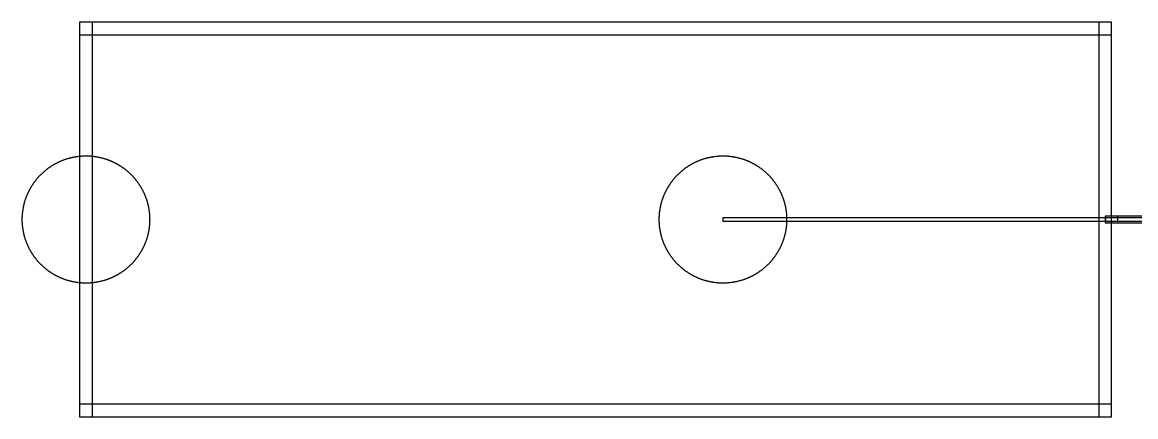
# Model space of a CAD drawing. Extents: x -44500 to 44500, y -47000 to 47000.
# Drawn here: x 13000 to 30480, y -17100 to -10900 of the extents above; entities that cross this region are included whole.
import ezdxf

# ---------------------------------------------------------------- set-up
doc = ezdxf.new("R2010")
doc.units = 0
doc.layers.add('Metal1', color=160, linetype='CONTINUOUS')
doc.layers.add('Poly', color=20, linetype='CONTINUOUS')

msp = doc.modelspace()

# ---------------------------------------------------------------- linework, layer by layer
at = {"layer": 'Metal1'}
for points in [[(13900, -17100), (14100, -17100), (14100, -10900), (13900, -10900)], [(13900, -11100), (30100, -11100), (30100, -10900), (13900, -10900)], [(29900, -17100), (30100, -17100), (30100, -10900), (29900, -10900)], [(14999.9, -14014.1), (14999.6, -14028.2), (14999.1, -14042.3), (14998.4, -14056.35), (14997.95, -14063.4), (14997.5, -14070.4), (14997, -14077.4), (14996.4, -14084.45), (14995.8, -14091.45), (14995.1, -14098.5), (14994.4, -14105.5), (14993.65, -14112.5), (14991.95, -14126.5), (14991.05, -14133.45), (14990.05, -14140.45), (14989.05, -14147.4), (14988, -14154.35), (14986.9, -14161.3), (14985.7, -14168.3), (14984.5, -14175.2), (14983.25, -14182.15), (14981.95, -14189.05), (14980.6, -14196), (14979.2, -14202.85), (14977.75, -14209.75), (14976.25, -14216.6), (14974.7, -14223.5), (14973.1, -14230.35), (14971.45, -14237.2), (14969.75, -14244.05), (14968, -14250.9), (14966.2, -14257.7), (14964.35, -14264.5), (14962.5, -14271.25), (14960.55, -14278.05), (14958.55, -14284.85), (14956.55, -14291.55), (14954.45, -14298.3), (14952.35, -14305), (14947.95, -14318.4), (14945.65, -14325.1), (14943.35, -14331.75), (14941, -14338.35), (14938.6, -14345), (14936.15, -14351.6), (14933.65, -14358.15), (14931.1, -14364.75), (14928.5, -14371.3), (14925.9, -14377.75), (14923.2, -14384.3), (14920.45, -14390.85), (14917.7, -14397.25), (14914.85, -14403.75), (14912, -14410.15), (14909.1, -14416.55), (14906.15, -14422.95), (14903.15, -14429.3), (14900.1, -14435.65), (14897, -14442), (14893.85, -14448.35), (14890.65, -14454.65), (14887.45, -14460.9), (14884.2, -14467.1), (14880.9, -14473.3), (14877.5, -14479.55), (14874.15, -14485.65), (14870.7, -14491.8), (14867.2, -14497.95), (14863.65, -14504.05), (14860.1, -14510.1), (14856.45, -14516.2), (14852.85, -14522.15), (14849.15, -14528.15), (14845.35, -14534.2), (14841.6, -14540.1), (14837.75, -14546.05), (14833.9, -14551.9), (14830, -14557.75), (14826.05, -14563.55), (14822.05, -14569.4), (14818, -14575.2), (14813.95, -14580.9), (14809.85, -14586.6), (14805.7, -14592.3), (14801.5, -14597.95), (14797.25, -14603.6), (14793, -14609.2), (14788.7, -14614.75), (14784.35, -14620.3), (14779.95, -14625.8), (14775.5, -14631.3), (14771.05, -14636.75), (14766.55, -14642.15), (14762, -14647.55), (14757.4, -14652.95), (14752.8, -14658.2), (14748.15, -14663.5), (14743.45, -14668.75), (14738.7, -14674), (14733.95, -14679.2), (14729.2, -14684.3), (14724.3, -14689.45), (14719.45, -14694.5), (14714.55, -14699.55), (14709.6, -14704.6), (14704.6, -14709.6), (14699.55, -14714.55), (14694.5, -14719.45), (14689.45, -14724.3), (14684.3, -14729.2), (14679.2, -14733.95), (14674, -14738.7), (14668.75, -14743.45), (14663.5, -14748.15), (14658.2, -14752.8), (14652.95, -14757.4), (14647.55, -14762), (14642.15, -14766.55), (14636.75, -14771.05), (14631.3, -14775.5), (14625.8, -14779.95), (14620.3, -14784.35), (14614.75, -14788.7), (14609.2, -14793), (14603.6, -14797.25), (14597.95, -14801.5), (14592.3, -14805.7), (14586.6, -14809.85), (14580.9, -14813.95), (14575.2, -14818), (14569.4, -14822.05), (14563.55, -14826.05), (14557.75, -14830), (14551.9, -14833.9), (14546.05, -14837.75), (14540.1, -14841.6), (14534.2, -14845.35), (14528.15, -14849.15), (14522.15, -14852.85), (14516.2, -14856.45), (14510.1, -14860.1), (14504.05, -14863.65), (14497.95, -14867.2), (14491.8, -14870.7), (14485.65, -14874.15), (14479.55, -14877.5), (14473.3, -14880.9), (14467.1, -14884.2), (14460.9, -14887.45), (14454.65, -14890.65), (14448.35, -14893.85), (14442, -14897), (14435.65, -14900.1), (14429.3, -14903.15), (14422.95, -14906.15), (14416.55, -14909.1), (14410.15, -14912), (14403.75, -14914.85), (14397.25, -14917.7), (14390.85, -14920.45), (14384.3, -14923.2), (14377.75, -14925.9), (14371.3, -14928.5), (14364.75, -14931.1), (14358.15, -14933.65), (14351.6, -14936.15), (14345, -14938.6), (14338.35, -14941), (14331.75, -14943.35), (14325.1, -14945.65), (14318.4, -14947.95), (14305, -14952.35), (14298.3, -14954.45), (14291.55, -14956.55), (14284.85, -14958.55), (14278.05, -14960.55), (14271.25, -14962.5), (14264.5, -14964.35), (14257.7, -14966.2), (14250.9, -14968), (14244.05, -14969.75), (14237.2, -14971.45), (14230.35, -14973.1), (14223.5, -14974.7), (14216.6, -14976.25), (14209.75, -14977.75), (14202.85, -14979.2), (14196, -14980.6), (14189.05, -14981.95), (14182.15, -14983.25), (14175.2, -14984.5), (14168.3, -14985.7), (14161.3, -14986.9), (14154.35, -14988), (14147.4, -14989.05), (14140.45, -14990.05), (14133.45, -14991.05), (14126.5, -14991.95), (14112.5, -14993.65), (14105.5, -14994.4), (14098.5, -14995.1), (14091.45, -14995.8), (14084.45, -14996.4), (14077.4, -14997), (14070.4, -14997.5), (14063.4, -14997.95), (14056.35, -14998.4), (14042.3, -14999.1), (14028.2, -14999.6), (14014.1, -14999.9), (14000, -15000), (13985.9, -14999.9), (13971.8, -14999.6), (13957.7, -14999.1), (13943.65, -14998.4), (13936.6, -14997.95), (13929.6, -14997.5), (13922.6, -14997), (13915.55, -14996.4), (13908.55, -14995.8), (13901.5, -14995.1), (13894.5, -14994.4), (13887.5, -14993.65), (13873.5, -14991.95), (13866.55, -14991.05), (13859.55, -14990.05), (13852.6, -14989.05), (13845.65, -14988), (13838.7, -14986.9), (13831.7, -14985.7), (13824.8, -14984.5), (13817.85, -14983.25), (13810.95, -14981.95), (13804, -14980.6), (13797.15, -14979.2), (13790.25, -14977.75), (13783.4, -14976.25), (13776.5, -14974.7), (13769.65, -14973.1), (13762.8, -14971.45), (13755.95, -14969.75), (13749.1, -14968), (13742.3, -14966.2), (13735.5, -14964.35), (13728.75, -14962.5), (13721.95, -14960.55), (13715.15, -14958.55), (13708.45, -14956.55), (13701.7, -14954.45), (13695, -14952.35), (13681.6, -14947.95), (13674.9, -14945.65), (13668.25, -14943.35), (13661.65, -14941), (13655, -14938.6), (13648.4, -14936.15), (13641.85, -14933.65), (13635.25, -14931.1), (13628.7, -14928.5), (13622.25, -14925.9), (13615.7, -14923.2), (13609.15, -14920.45), (13602.75, -14917.7), (13596.25, -14914.85), (13589.85, -14912), (13583.45, -14909.1), (13577.05, -14906.15), (13570.7, -14903.15), (13564.35, -14900.1), (13558, -14897), (13551.65, -14893.85), (13545.35, -14890.65), (13539.1, -14887.45), (13532.9, -14884.2), (13526.7, -14880.9), (13520.45, -14877.5), (13514.35, -14874.15), (13508.2, -14870.7), (13502.05, -14867.2), (13495.95, -14863.65), (13489.9, -14860.1), (13483.8, -14856.45), (13477.85, -14852.85), (13471.85, -14849.15), (13465.8, -14845.35), (13459.9, -14841.6), (13453.95, -14837.75), (13448.1, -14833.9), (13442.25, -14830), (13436.45, -14826.05), (13430.6, -14822.05), (13424.8, -14818), (13419.1, -14813.95), (13413.4, -14809.85), (13407.7, -14805.7), (13402.05, -14801.5), (13396.4, -14797.25), (13390.8, -14793), (13385.25, -14788.7), (13379.7, -14784.35), (13374.2, -14779.95), (13368.7, -14775.5), (13363.25, -14771.05), (13357.85, -14766.55), (13352.45, -14762), (13347.05, -14757.4), (13341.8, -14752.8), (13336.5, -14748.15), (13331.25, -14743.45), (13326, -14738.7), (13320.8, -14733.95), (13315.7, -14729.2), (13310.55, -14724.3), (13305.5, -14719.45), (13300.45, -14714.55), (13295.4, -14709.6), (13290.4, -14704.6), (13285.45, -14699.55), (13280.55, -14694.5), (13275.7, -14689.45), (13270.8, -14684.3), (13266.05, -14679.2), (13261.3, -14674), (13256.55, -14668.75), (13251.85, -14663.5), (13247.2, -14658.2), (13242.6, -14652.95), (13238, -14647.55), (13233.45, -14642.15), (13228.95, -14636.75), (13224.5, -14631.3), (13220.05, -14625.8), (13215.65, -14620.3), (13211.3, -14614.75), (13207, -14609.2), (13202.75, -14603.6), (13198.5, -14597.95), (13194.3, -14592.3), (13190.15, -14586.6), (13186.05, -14580.9), (13182, -14575.2), (13177.95, -14569.4), (13173.95, -14563.55), (13170, -14557.75), (13166.1, -14551.9), (13162.25, -14546.05), (13158.4, -14540.1), (13154.65, -14534.2), (13150.85, -14528.15), (13147.15, -14522.15), (13143.55, -14516.2), (13139.9, -14510.1), (13136.35, -14504.05), (13132.8, -14497.95), (13129.3, -14491.8), (13125.85, -14485.65), (13122.5, -14479.55), (13119.1, -14473.3), (13115.8, -14467.1), (13112.55, -14460.9), (13109.35, -14454.65), (13106.15, -14448.35), (13103, -14442), (13099.9, -14435.65), (13096.85, -14429.3), (13093.85, -14422.95), (13090.9, -14416.55), (13088, -14410.15), (13085.15, -14403.75), (13082.3, -14397.25), (13079.55, -14390.85), (13076.8, -14384.3), (13074.1, -14377.75), (13071.5, -14371.3), (13068.9, -14364.75), (13066.35, -14358.15), (13063.85, -14351.6), (13061.4, -14345), (13059, -14338.35), (13056.65, -14331.75), (13054.35, -14325.1), (13052.05, -14318.4), (13047.65, -14305), (13045.55, -14298.3), (13043.45, -14291.55), (13041.45, -14284.85), (13039.45, -14278.05), (13037.5, -14271.25), (13035.65, -14264.5), (13033.8, -14257.7), (13032, -14250.9), (13030.25, -14244.05), (13028.55, -14237.2), (13026.9, -14230.35), (13025.3, -14223.5), (13023.75, -14216.6), (13022.25, -14209.75), (13020.8, -14202.85), (13019.4, -14196), (13018.05, -14189.05), (13016.75, -14182.15), (13015.5, -14175.2), (13014.3, -14168.3), (13013.1, -14161.3), (13012, -14154.35), (13010.95, -14147.4), (13009.95, -14140.45), (13008.95, -14133.45), (13008.05, -14126.5), (13006.35, -14112.5), (13005.6, -14105.5), (13004.9, -14098.5), (13004.2, -14091.45), (13003.6, -14084.45), (13003, -14077.4), (13002.5, -14070.4), (13002.05, -14063.4), (13001.6, -14056.35), (13000.9, -14042.3), (13000.4, -14028.2), (13000.1, -14014.1), (13000, -14000), (13000.1, -13985.9), (13000.4, -13971.8), (13000.9, -13957.7), (13001.6, -13943.65), (13002.05, -13936.6), (13002.5, -13929.6), (13003, -13922.6), (13003.6, -13915.55), (13004.2, -13908.55), (13004.9, -13901.5), (13005.6, -13894.5), (13006.35, -13887.5), (13008.05, -13873.5), (13008.95, -13866.55), (13009.95, -13859.55), (13010.95, -13852.6), (13012, -13845.65), (13013.1, -13838.7), (13014.3, -13831.7), (13015.5, -13824.8), (13016.75, -13817.85), (13018.05, -13810.95), (13019.4, -13804), (13020.8, -13797.15), (13022.25, -13790.25), (13023.75, -13783.4), (13025.3, -13776.5), (13026.9, -13769.65), (13028.55, -13762.8), (13030.25, -13755.95), (13032, -13749.1), (13033.8, -13742.3), (13035.65, -13735.5), (13037.5, -13728.75), (13039.45, -13721.95), (13041.45, -13715.15), (13043.45, -13708.45), (13045.55, -13701.7), (13047.65, -13695), (13052.05, -13681.6), (13054.35, -13674.9), (13056.65, -13668.25), (13059, -13661.65), (13061.4, -13655), (13063.85, -13648.4), (13066.35, -13641.85), (13068.9, -13635.25), (13071.5, -13628.7), (13074.1, -13622.25), (13076.8, -13615.7), (13079.55, -13609.15), (13082.3, -13602.75), (13085.15, -13596.25), (13088, -13589.85), (13090.9, -13583.45), (13093.85, -13577.05), (13096.85, -13570.7), (13099.9, -13564.35), (13103, -13558), (13106.15, -13551.65), (13109.35, -13545.35), (13112.55, -13539.1), (13115.8, -13532.9), (13119.1, -13526.7), (13122.5, -13520.45), (13125.85, -13514.35), (13129.3, -13508.2), (13132.8, -13502.05), (13136.35, -13495.95), (13139.9, -13489.9), (13143.55, -13483.8), (13147.15, -13477.85), (13150.85, -13471.85), (13154.65, -13465.8), (13158.4, -13459.9), (13162.25, -13453.95), (13166.1, -13448.1), (13170, -13442.25), (13173.95, -13436.45), (13177.95, -13430.6), (13182, -13424.8), (13186.05, -13419.1), (13190.15, -13413.4), (13194.3, -13407.7), (13198.5, -13402.05), (13202.75, -13396.4), (13207, -13390.8), (13211.3, -13385.25), (13215.65, -13379.7), (13220.05, -13374.2), (13224.5, -13368.7), (13228.95, -13363.25), (13233.45, -13357.85), (13238, -13352.45), (13242.6, -13347.05), (13247.2, -13341.8), (13251.85, -13336.5), (13256.55, -13331.25), (13261.3, -13326), (13266.05, -13320.8), (13270.8, -13315.7), (13275.7, -13310.55), (13280.55, -13305.5), (13285.45, -13300.45), (13290.4, -13295.4), (13295.4, -13290.4), (13300.45, -13285.45), (13305.5, -13280.55), (13310.55, -13275.7), (13315.7, -13270.8), (13320.8, -13266.05), (13326, -13261.3), (13331.25, -13256.55), (13336.5, -13251.85), (13341.8, -13247.2), (13347.05, -13242.6), (13352.45, -13238), (13357.85, -13233.45), (13363.25, -13228.95), (13368.7, -13224.5), (13374.2, -13220.05), (13379.7, -13215.65), (13385.25, -13211.3), (13390.8, -13207), (13396.4, -13202.75), (13402.05, -13198.5), (13407.7, -13194.3), (13413.4, -13190.15), (13419.1, -13186.05), (13424.8, -13182), (13430.6, -13177.95), (13436.45, -13173.95), (13442.25, -13170), (13448.1, -13166.1), (13453.95, -13162.25), (13459.9, -13158.4), (13465.8, -13154.65), (13471.85, -13150.85), (13477.85, -13147.15), (13483.8, -13143.55), (13489.9, -13139.9), (13495.95, -13136.35), (13502.05, -13132.8), (13508.2, -13129.3), (13514.35, -13125.85), (13520.45, -13122.5), (13526.7, -13119.1), (13532.9, -13115.8), (13539.1, -13112.55), (13545.35, -13109.35), (13551.65, -13106.15), (13558, -13103), (13564.35, -13099.9), (13570.7, -13096.85), (13577.05, -13093.85), (13583.45, -13090.9), (13589.85, -13088), (13596.25, -13085.15), (13602.75, -13082.3), (13609.15, -13079.55), (13615.7, -13076.8), (13622.25, -13074.1), (13628.7, -13071.5), (13635.25, -13068.9), (13641.85, -13066.35), (13648.4, -13063.85), (13655, -13061.4), (13661.65, -13059), (13668.25, -13056.65), (13674.9, -13054.35), (13681.6, -13052.05), (13695, -13047.65), (13701.7, -13045.55), (13708.45, -13043.45), (13715.15, -13041.45), (13721.95, -13039.45), (13728.75, -13037.5), (13735.5, -13035.65), (13742.3, -13033.8), (13749.1, -13032), (13755.95, -13030.25), (13762.8, -13028.55), (13769.65, -13026.9), (13776.5, -13025.3), (13783.4, -13023.75), (13790.25, -13022.25), (13797.15, -13020.8), (13804, -13019.4), (13810.95, -13018.05), (13817.85, -13016.75), (13824.8, -13015.5), (13831.7, -13014.3), (13838.7, -13013.1), (13845.65, -13012), (13852.6, -13010.95), (13859.55, -13009.95), (13866.55, -13008.95), (13873.5, -13008.05), (13887.5, -13006.35), (13894.5, -13005.6), (13901.5, -13004.9), (13908.55, -13004.2), (13915.55, -13003.6), (13922.6, -13003), (13929.6, -13002.5), (13936.6, -13002.05), (13943.65, -13001.6), (13957.7, -13000.9), (13971.8, -13000.4), (13985.9, -13000.1), (14000, -13000), (14014.1, -13000.1), (14028.2, -13000.4), (14042.3, -13000.9), (14056.35, -13001.6), (14063.4, -13002.05), (14070.4, -13002.5), (14077.4, -13003), (14084.45, -13003.6), (14091.45, -13004.2), (14098.5, -13004.9), (14105.5, -13005.6), (14112.5, -13006.35), (14126.5, -13008.05), (14133.45, -13008.95), (14140.45, -13009.95), (14147.4, -13010.95), (14154.35, -13012), (14161.3, -13013.1), (14168.3, -13014.3), (14175.2, -13015.5), (14182.15, -13016.75), (14189.05, -13018.05), (14196, -13019.4), (14202.85, -13020.8), (14209.75, -13022.25), (14216.6, -13023.75), (14223.5, -13025.3), (14230.35, -13026.9), (14237.2, -13028.55), (14244.05, -13030.25), (14250.9, -13032), (14257.7, -13033.8), (14264.5, -13035.65), (14271.25, -13037.5), (14278.05, -13039.45), (14284.85, -13041.45), (14291.55, -13043.45), (14298.3, -13045.55), (14305, -13047.65), (14318.4, -13052.05), (14325.1, -13054.35), (14331.75, -13056.65), (14338.35, -13059), (14345, -13061.4), (14351.6, -13063.85), (14358.15, -13066.35), (14364.75, -13068.9), (14371.3, -13071.5), (14377.75, -13074.1), (14384.3, -13076.8), (14390.85, -13079.55), (14397.25, -13082.3), (14403.75, -13085.15), (14410.15, -13088), (14416.55, -13090.9), (14422.95, -13093.85), (14429.3, -13096.85), (14435.65, -13099.9), (14442, -13103), (14448.35, -13106.15), (14454.65, -13109.35), (14460.9, -13112.55), (14467.1, -13115.8), (14473.3, -13119.1), (14479.55, -13122.5), (14485.65, -13125.85), (14491.8, -13129.3), (14497.95, -13132.8), (14504.05, -13136.35), (14510.1, -13139.9), (14516.2, -13143.55), (14522.15, -13147.15), (14528.15, -13150.85), (14534.2, -13154.65), (14540.1, -13158.4), (14546.05, -13162.25), (14551.9, -13166.1), (14557.75, -13170), (14563.55, -13173.95), (14569.4, -13177.95), (14575.2, -13182), (14580.9, -13186.05), (14586.6, -13190.15), (14592.3, -13194.3), (14597.95, -13198.5), (14603.6, -13202.75), (14609.2, -13207), (14614.75, -13211.3), (14620.3, -13215.65), (14625.8, -13220.05), (14631.3, -13224.5), (14636.75, -13228.95), (14642.15, -13233.45), (14647.55, -13238), (14652.95, -13242.6), (14658.2, -13247.2), (14663.5, -13251.85), (14668.75, -13256.55), (14674, -13261.3), (14679.2, -13266.05), (14684.3, -13270.8), (14689.45, -13275.7), (14694.5, -13280.55), (14699.55, -13285.45), (14704.6, -13290.4), (14709.6, -13295.4), (14714.55, -13300.45), (14719.45, -13305.5), (14724.3, -13310.55), (14729.2, -13315.7), (14733.95, -13320.8), (14738.7, -13326), (14743.45, -13331.25), (14748.15, -13336.5), (14752.8, -13341.8), (14757.4, -13347.05), (14762, -13352.45), (14766.55, -13357.85), (14771.05, -13363.25), (14775.5, -13368.7), (14779.95, -13374.2), (14784.35, -13379.7), (14788.7, -13385.25), (14793, -13390.8), (14797.25, -13396.4), (14801.5, -13402.05), (14805.7, -13407.7), (14809.85, -13413.4), (14813.95, -13419.1), (14818, -13424.8), (14822.05, -13430.6), (14826.05, -13436.45), (14830, -13442.25), (14833.9, -13448.1), (14837.75, -13453.95), (14841.6, -13459.9), (14845.35, -13465.8), (14849.15, -13471.85), (14852.85, -13477.85), (14856.45, -13483.8), (14860.1, -13489.9), (14863.65, -13495.95), (14867.2, -13502.05), (14870.7, -13508.2), (14874.15, -13514.35), (14877.5, -13520.45), (14880.9, -13526.7), (14884.2, -13532.9), (14887.45, -13539.1), (14890.65, -13545.35), (14893.85, -13551.65), (14897, -13558), (14900.1, -13564.35), (14903.15, -13570.7), (14906.15, -13577.05), (14909.1, -13583.45), (14912, -13589.85), (14914.85, -13596.25), (14917.7, -13602.75), (14920.45, -13609.15), (14923.2, -13615.7), (14925.9, -13622.25), (14928.5, -13628.7), (14931.1, -13635.25), (14933.65, -13641.85), (14936.15, -13648.4), (14938.6, -13655), (14941, -13661.65), (14943.35, -13668.25), (14945.65, -13674.9), (14947.95, -13681.6), (14952.35, -13695), (14954.45, -13701.7), (14956.55, -13708.45), (14958.55, -13715.15), (14960.55, -13721.95), (14962.5, -13728.75), (14964.35, -13735.5), (14966.2, -13742.3), (14968, -13749.1), (14969.75, -13755.95), (14971.45, -13762.8), (14973.1, -13769.65), (14974.7, -13776.5), (14976.25, -13783.4), (14977.75, -13790.25), (14979.2, -13797.15), (14980.6, -13804), (14981.95, -13810.95), (14983.25, -13817.85), (14984.5, -13824.8), (14985.7, -13831.7), (14986.9, -13838.7), (14988, -13845.65), (14989.05, -13852.6), (14990.05, -13859.55), (14991.05, -13866.55), (14991.95, -13873.5), (14993.65, -13887.5), (14994.4, -13894.5), (14995.1, -13901.5), (14995.8, -13908.55), (14996.4, -13915.55), (14997, -13922.6), (14997.5, -13929.6), (14997.95, -13936.6), (14998.4, -13943.65), (14999.1, -13957.7), (14999.6, -13971.8), (14999.9, -13985.9), (15000, -14000)], [(24999.9, -14014.1), (24999.6, -14028.2), (24999.1, -14042.3), (24998.4, -14056.35), (24997.95, -14063.4), (24997.5, -14070.4), (24997, -14077.4), (24996.4, -14084.45), (24995.8, -14091.45), (24995.1, -14098.5), (24994.4, -14105.5), (24993.65, -14112.5), (24991.95, -14126.5), (24991.05, -14133.45), (24990.05, -14140.45), (24989.05, -14147.4), (24988, -14154.35), (24986.9, -14161.3), (24985.7, -14168.3), (24984.5, -14175.2), (24983.25, -14182.15), (24981.95, -14189.05), (24980.6, -14196), (24979.2, -14202.85), (24977.75, -14209.75), (24976.25, -14216.6), (24974.7, -14223.5), (24973.1, -14230.35), (24971.45, -14237.2), (24969.75, -14244.05), (24968, -14250.9), (24966.2, -14257.7), (24964.35, -14264.5), (24962.5, -14271.25), (24960.55, -14278.05), (24958.55, -14284.85), (24956.55, -14291.55), (24954.45, -14298.3), (24952.35, -14305), (24947.95, -14318.4), (24945.65, -14325.1), (24943.35, -14331.75), (24941, -14338.35), (24938.6, -14345), (24936.15, -14351.6), (24933.65, -14358.15), (24931.1, -14364.75), (24928.5, -14371.3), (24925.9, -14377.75), (24923.2, -14384.3), (24920.45, -14390.85), (24917.7, -14397.25), (24914.85, -14403.75), (24912, -14410.15), (24909.1, -14416.55), (24906.15, -14422.95), (24903.15, -14429.3), (24900.1, -14435.65), (24897, -14442), (24893.85, -14448.35), (24890.65, -14454.65), (24887.45, -14460.9), (24884.2, -14467.1), (24880.9, -14473.3), (24877.5, -14479.55), (24874.15, -14485.65), (24870.7, -14491.8), (24867.2, -14497.95), (24863.65, -14504.05), (24860.1, -14510.1), (24856.45, -14516.2), (24852.85, -14522.15), (24849.15, -14528.15), (24845.35, -14534.2), (24841.6, -14540.1), (24837.75, -14546.05), (24833.9, -14551.9), (24830, -14557.75), (24826.05, -14563.55), (24822.05, -14569.4), (24818, -14575.2), (24813.95, -14580.9), (24809.85, -14586.6), (24805.7, -14592.3), (24801.5, -14597.95), (24797.25, -14603.6), (24793, -14609.2), (24788.7, -14614.75), (24784.35, -14620.3), (24779.95, -14625.8), (24775.5, -14631.3), (24771.05, -14636.75), (24766.55, -14642.15), (24762, -14647.55), (24757.4, -14652.95), (24752.8, -14658.2), (24748.15, -14663.5), (24743.45, -14668.75), (24738.7, -14674), (24733.95, -14679.2), (24729.2, -14684.3), (24724.3, -14689.45), (24719.45, -14694.5), (24714.55, -14699.55), (24709.6, -14704.6), (24704.6, -14709.6), (24699.55, -14714.55), (24694.5, -14719.45), (24689.45, -14724.3), (24684.3, -14729.2), (24679.2, -14733.95), (24674, -14738.7), (24668.75, -14743.45), (24663.5, -14748.15), (24658.2, -14752.8), (24652.95, -14757.4), (24647.55, -14762), (24642.15, -14766.55), (24636.75, -14771.05), (24631.3, -14775.5), (24625.8, -14779.95), (24620.3, -14784.35), (24614.75, -14788.7), (24609.2, -14793), (24603.6, -14797.25), (24597.95, -14801.5), (24592.3, -14805.7), (24586.6, -14809.85), (24580.9, -14813.95), (24575.2, -14818), (24569.4, -14822.05), (24563.55, -14826.05), (24557.75, -14830), (24551.9, -14833.9), (24546.05, -14837.75), (24540.1, -14841.6), (24534.2, -14845.35), (24528.15, -14849.15), (24522.15, -14852.85), (24516.2, -14856.45), (24510.1, -14860.1), (24504.05, -14863.65), (24497.95, -14867.2), (24491.8, -14870.7), (24485.65, -14874.15), (24479.55, -14877.5), (24473.3, -14880.9), (24467.1, -14884.2), (24460.9, -14887.45), (24454.65, -14890.65), (24448.35, -14893.85), (24442, -14897), (24435.65, -14900.1), (24429.3, -14903.15), (24422.95, -14906.15), (24416.55, -14909.1), (24410.15, -14912), (24403.75, -14914.85), (24397.25, -14917.7), (24390.85, -14920.45), (24384.3, -14923.2), (24377.75, -14925.9), (24371.3, -14928.5), (24364.75, -14931.1), (24358.15, -14933.65), (24351.6, -14936.15), (24345, -14938.6), (24338.35, -14941), (24331.75, -14943.35), (24325.1, -14945.65), (24318.4, -14947.95), (24305, -14952.35), (24298.3, -14954.45), (24291.55, -14956.55), (24284.85, -14958.55), (24278.05, -14960.55), (24271.25, -14962.5), (24264.5, -14964.35), (24257.7, -14966.2), (24250.9, -14968), (24244.05, -14969.75), (24237.2, -14971.45), (24230.35, -14973.1), (24223.5, -14974.7), (24216.6, -14976.25), (24209.75, -14977.75), (24202.85, -14979.2), (24196, -14980.6), (24189.05, -14981.95), (24182.15, -14983.25), (24175.2, -14984.5), (24168.3, -14985.7), (24161.3, -14986.9), (24154.35, -14988), (24147.4, -14989.05), (24140.45, -14990.05), (24133.45, -14991.05), (24126.5, -14991.95), (24112.5, -14993.65), (24105.5, -14994.4), (24098.5, -14995.1), (24091.45, -14995.8), (24084.45, -14996.4), (24077.4, -14997), (24070.4, -14997.5), (24063.4, -14997.95), (24056.35, -14998.4), (24042.3, -14999.1), (24028.2, -14999.6), (24014.1, -14999.9), (24000, -15000), (23985.9, -14999.9), (23971.8, -14999.6), (23957.7, -14999.1), (23943.65, -14998.4), (23936.6, -14997.95), (23929.6, -14997.5), (23922.6, -14997), (23915.55, -14996.4), (23908.55, -14995.8), (23901.5, -14995.1), (23894.5, -14994.4), (23887.5, -14993.65), (23873.5, -14991.95), (23866.55, -14991.05), (23859.55, -14990.05), (23852.6, -14989.05), (23845.65, -14988), (23838.7, -14986.9), (23831.7, -14985.7), (23824.8, -14984.5), (23817.85, -14983.25), (23810.95, -14981.95), (23804, -14980.6), (23797.15, -14979.2), (23790.25, -14977.75), (23783.4, -14976.25), (23776.5, -14974.7), (23769.65, -14973.1), (23762.8, -14971.45), (23755.95, -14969.75), (23749.1, -14968), (23742.3, -14966.2), (23735.5, -14964.35), (23728.75, -14962.5), (23721.95, -14960.55), (23715.15, -14958.55), (23708.45, -14956.55), (23701.7, -14954.45), (23695, -14952.35), (23681.6, -14947.95), (23674.9, -14945.65), (23668.25, -14943.35), (23661.65, -14941), (23655, -14938.6), (23648.4, -14936.15), (23641.85, -14933.65), (23635.25, -14931.1), (23628.7, -14928.5), (23622.25, -14925.9), (23615.7, -14923.2), (23609.15, -14920.45), (23602.75, -14917.7), (23596.25, -14914.85), (23589.85, -14912), (23583.45, -14909.1), (23577.05, -14906.15), (23570.7, -14903.15), (23564.35, -14900.1), (23558, -14897), (23551.65, -14893.85), (23545.35, -14890.65), (23539.1, -14887.45), (23532.9, -14884.2), (23526.7, -14880.9), (23520.45, -14877.5), (23514.35, -14874.15), (23508.2, -14870.7), (23502.05, -14867.2), (23495.95, -14863.65), (23489.9, -14860.1), (23483.8, -14856.45), (23477.85, -14852.85), (23471.85, -14849.15), (23465.8, -14845.35), (23459.9, -14841.6), (23453.95, -14837.75), (23448.1, -14833.9), (23442.25, -14830), (23436.45, -14826.05), (23430.6, -14822.05), (23424.8, -14818), (23419.1, -14813.95), (23413.4, -14809.85), (23407.7, -14805.7), (23402.05, -14801.5), (23396.4, -14797.25), (23390.8, -14793), (23385.25, -14788.7), (23379.7, -14784.35), (23374.2, -14779.95), (23368.7, -14775.5), (23363.25, -14771.05), (23357.85, -14766.55), (23352.45, -14762), (23347.05, -14757.4), (23341.8, -14752.8), (23336.5, -14748.15), (23331.25, -14743.45), (23326, -14738.7), (23320.8, -14733.95), (23315.7, -14729.2), (23310.55, -14724.3), (23305.5, -14719.45), (23300.45, -14714.55), (23295.4, -14709.6), (23290.4, -14704.6), (23285.45, -14699.55), (23280.55, -14694.5), (23275.7, -14689.45), (23270.8, -14684.3), (23266.05, -14679.2), (23261.3, -14674), (23256.55, -14668.75), (23251.85, -14663.5), (23247.2, -14658.2), (23242.6, -14652.95), (23238, -14647.55), (23233.45, -14642.15), (23228.95, -14636.75), (23224.5, -14631.3), (23220.05, -14625.8), (23215.65, -14620.3), (23211.3, -14614.75), (23207, -14609.2), (23202.75, -14603.6), (23198.5, -14597.95), (23194.3, -14592.3), (23190.15, -14586.6), (23186.05, -14580.9), (23182, -14575.2), (23177.95, -14569.4), (23173.95, -14563.55), (23170, -14557.75), (23166.1, -14551.9), (23162.25, -14546.05), (23158.4, -14540.1), (23154.65, -14534.2), (23150.85, -14528.15), (23147.15, -14522.15), (23143.55, -14516.2), (23139.9, -14510.1), (23136.35, -14504.05), (23132.8, -14497.95), (23129.3, -14491.8), (23125.85, -14485.65), (23122.5, -14479.55), (23119.1, -14473.3), (23115.8, -14467.1), (23112.55, -14460.9), (23109.35, -14454.65), (23106.15, -14448.35), (23103, -14442), (23099.9, -14435.65), (23096.85, -14429.3), (23093.85, -14422.95), (23090.9, -14416.55), (23088, -14410.15), (23085.15, -14403.75), (23082.3, -14397.25), (23079.55, -14390.85), (23076.8, -14384.3), (23074.1, -14377.75), (23071.5, -14371.3), (23068.9, -14364.75), (23066.35, -14358.15), (23063.85, -14351.6), (23061.4, -14345), (23059, -14338.35), (23056.65, -14331.75), (23054.35, -14325.1), (23052.05, -14318.4), (23047.65, -14305), (23045.55, -14298.3), (23043.45, -14291.55), (23041.45, -14284.85), (23039.45, -14278.05), (23037.5, -14271.25), (23035.65, -14264.5), (23033.8, -14257.7), (23032, -14250.9), (23030.25, -14244.05), (23028.55, -14237.2), (23026.9, -14230.35), (23025.3, -14223.5), (23023.75, -14216.6), (23022.25, -14209.75), (23020.8, -14202.85), (23019.4, -14196), (23018.05, -14189.05), (23016.75, -14182.15), (23015.5, -14175.2), (23014.3, -14168.3), (23013.1, -14161.3), (23012, -14154.35), (23010.95, -14147.4), (23009.95, -14140.45), (23008.95, -14133.45), (23008.05, -14126.5), (23006.35, -14112.5), (23005.6, -14105.5), (23004.9, -14098.5), (23004.2, -14091.45), (23003.6, -14084.45), (23003, -14077.4), (23002.5, -14070.4), (23002.05, -14063.4), (23001.6, -14056.35), (23000.9, -14042.3), (23000.4, -14028.2), (23000.1, -14014.1), (23000, -14000), (23000.1, -13985.9), (23000.4, -13971.8), (23000.9, -13957.7), (23001.6, -13943.65), (23002.05, -13936.6), (23002.5, -13929.6), (23003, -13922.6), (23003.6, -13915.55), (23004.2, -13908.55), (23004.9, -13901.5), (23005.6, -13894.5), (23006.35, -13887.5), (23008.05, -13873.5), (23008.95, -13866.55), (23009.95, -13859.55), (23010.95, -13852.6), (23012, -13845.65), (23013.1, -13838.7), (23014.3, -13831.7), (23015.5, -13824.8), (23016.75, -13817.85), (23018.05, -13810.95), (23019.4, -13804), (23020.8, -13797.15), (23022.25, -13790.25), (23023.75, -13783.4), (23025.3, -13776.5), (23026.9, -13769.65), (23028.55, -13762.8), (23030.25, -13755.95), (23032, -13749.1), (23033.8, -13742.3), (23035.65, -13735.5), (23037.5, -13728.75), (23039.45, -13721.95), (23041.45, -13715.15), (23043.45, -13708.45), (23045.55, -13701.7), (23047.65, -13695), (23052.05, -13681.6), (23054.35, -13674.9), (23056.65, -13668.25), (23059, -13661.65), (23061.4, -13655), (23063.85, -13648.4), (23066.35, -13641.85), (23068.9, -13635.25), (23071.5, -13628.7), (23074.1, -13622.25), (23076.8, -13615.7), (23079.55, -13609.15), (23082.3, -13602.75), (23085.15, -13596.25), (23088, -13589.85), (23090.9, -13583.45), (23093.85, -13577.05), (23096.85, -13570.7), (23099.9, -13564.35), (23103, -13558), (23106.15, -13551.65), (23109.35, -13545.35), (23112.55, -13539.1), (23115.8, -13532.9), (23119.1, -13526.7), (23122.5, -13520.45), (23125.85, -13514.35), (23129.3, -13508.2), (23132.8, -13502.05), (23136.35, -13495.95), (23139.9, -13489.9), (23143.55, -13483.8), (23147.15, -13477.85), (23150.85, -13471.85), (23154.65, -13465.8), (23158.4, -13459.9), (23162.25, -13453.95), (23166.1, -13448.1), (23170, -13442.25), (23173.95, -13436.45), (23177.95, -13430.6), (23182, -13424.8), (23186.05, -13419.1), (23190.15, -13413.4), (23194.3, -13407.7), (23198.5, -13402.05), (23202.75, -13396.4), (23207, -13390.8), (23211.3, -13385.25), (23215.65, -13379.7), (23220.05, -13374.2), (23224.5, -13368.7), (23228.95, -13363.25), (23233.45, -13357.85), (23238, -13352.45), (23242.6, -13347.05), (23247.2, -13341.8), (23251.85, -13336.5), (23256.55, -13331.25), (23261.3, -13326), (23266.05, -13320.8), (23270.8, -13315.7), (23275.7, -13310.55), (23280.55, -13305.5), (23285.45, -13300.45), (23290.4, -13295.4), (23295.4, -13290.4), (23300.45, -13285.45), (23305.5, -13280.55), (23310.55, -13275.7), (23315.7, -13270.8), (23320.8, -13266.05), (23326, -13261.3), (23331.25, -13256.55), (23336.5, -13251.85), (23341.8, -13247.2), (23347.05, -13242.6), (23352.45, -13238), (23357.85, -13233.45), (23363.25, -13228.95), (23368.7, -13224.5), (23374.2, -13220.05), (23379.7, -13215.65), (23385.25, -13211.3), (23390.8, -13207), (23396.4, -13202.75), (23402.05, -13198.5), (23407.7, -13194.3), (23413.4, -13190.15), (23419.1, -13186.05), (23424.8, -13182), (23430.6, -13177.95), (23436.45, -13173.95), (23442.25, -13170), (23448.1, -13166.1), (23453.95, -13162.25), (23459.9, -13158.4), (23465.8, -13154.65), (23471.85, -13150.85), (23477.85, -13147.15), (23483.8, -13143.55), (23489.9, -13139.9), (23495.95, -13136.35), (23502.05, -13132.8), (23508.2, -13129.3), (23514.35, -13125.85), (23520.45, -13122.5), (23526.7, -13119.1), (23532.9, -13115.8), (23539.1, -13112.55), (23545.35, -13109.35), (23551.65, -13106.15), (23558, -13103), (23564.35, -13099.9), (23570.7, -13096.85), (23577.05, -13093.85), (23583.45, -13090.9), (23589.85, -13088), (23596.25, -13085.15), (23602.75, -13082.3), (23609.15, -13079.55), (23615.7, -13076.8), (23622.25, -13074.1), (23628.7, -13071.5), (23635.25, -13068.9), (23641.85, -13066.35), (23648.4, -13063.85), (23655, -13061.4), (23661.65, -13059), (23668.25, -13056.65), (23674.9, -13054.35), (23681.6, -13052.05), (23695, -13047.65), (23701.7, -13045.55), (23708.45, -13043.45), (23715.15, -13041.45), (23721.95, -13039.45), (23728.75, -13037.5), (23735.5, -13035.65), (23742.3, -13033.8), (23749.1, -13032), (23755.95, -13030.25), (23762.8, -13028.55), (23769.65, -13026.9), (23776.5, -13025.3), (23783.4, -13023.75), (23790.25, -13022.25), (23797.15, -13020.8), (23804, -13019.4), (23810.95, -13018.05), (23817.85, -13016.75), (23824.8, -13015.5), (23831.7, -13014.3), (23838.7, -13013.1), (23845.65, -13012), (23852.6, -13010.95), (23859.55, -13009.95), (23866.55, -13008.95), (23873.5, -13008.05), (23887.5, -13006.35), (23894.5, -13005.6), (23901.5, -13004.9), (23908.55, -13004.2), (23915.55, -13003.6), (23922.6, -13003), (23929.6, -13002.5), (23936.6, -13002.05), (23943.65, -13001.6), (23957.7, -13000.9), (23971.8, -13000.4), (23985.9, -13000.1), (24000, -13000), (24014.1, -13000.1), (24028.2, -13000.4), (24042.3, -13000.9), (24056.35, -13001.6), (24063.4, -13002.05), (24070.4, -13002.5), (24077.4, -13003), (24084.45, -13003.6), (24091.45, -13004.2), (24098.5, -13004.9), (24105.5, -13005.6), (24112.5, -13006.35), (24126.5, -13008.05), (24133.45, -13008.95), (24140.45, -13009.95), (24147.4, -13010.95), (24154.35, -13012), (24161.3, -13013.1), (24168.3, -13014.3), (24175.2, -13015.5), (24182.15, -13016.75), (24189.05, -13018.05), (24196, -13019.4), (24202.85, -13020.8), (24209.75, -13022.25), (24216.6, -13023.75), (24223.5, -13025.3), (24230.35, -13026.9), (24237.2, -13028.55), (24244.05, -13030.25), (24250.9, -13032), (24257.7, -13033.8), (24264.5, -13035.65), (24271.25, -13037.5), (24278.05, -13039.45), (24284.85, -13041.45), (24291.55, -13043.45), (24298.3, -13045.55), (24305, -13047.65), (24318.4, -13052.05), (24325.1, -13054.35), (24331.75, -13056.65), (24338.35, -13059), (24345, -13061.4), (24351.6, -13063.85), (24358.15, -13066.35), (24364.75, -13068.9), (24371.3, -13071.5), (24377.75, -13074.1), (24384.3, -13076.8), (24390.85, -13079.55), (24397.25, -13082.3), (24403.75, -13085.15), (24410.15, -13088), (24416.55, -13090.9), (24422.95, -13093.85), (24429.3, -13096.85), (24435.65, -13099.9), (24442, -13103), (24448.35, -13106.15), (24454.65, -13109.35), (24460.9, -13112.55), (24467.1, -13115.8), (24473.3, -13119.1), (24479.55, -13122.5), (24485.65, -13125.85), (24491.8, -13129.3), (24497.95, -13132.8), (24504.05, -13136.35), (24510.1, -13139.9), (24516.2, -13143.55), (24522.15, -13147.15), (24528.15, -13150.85), (24534.2, -13154.65), (24540.1, -13158.4), (24546.05, -13162.25), (24551.9, -13166.1), (24557.75, -13170), (24563.55, -13173.95), (24569.4, -13177.95), (24575.2, -13182), (24580.9, -13186.05), (24586.6, -13190.15), (24592.3, -13194.3), (24597.95, -13198.5), (24603.6, -13202.75), (24609.2, -13207), (24614.75, -13211.3), (24620.3, -13215.65), (24625.8, -13220.05), (24631.3, -13224.5), (24636.75, -13228.95), (24642.15, -13233.45), (24647.55, -13238), (24652.95, -13242.6), (24658.2, -13247.2), (24663.5, -13251.85), (24668.75, -13256.55), (24674, -13261.3), (24679.2, -13266.05), (24684.3, -13270.8), (24689.45, -13275.7), (24694.5, -13280.55), (24699.55, -13285.45), (24704.6, -13290.4), (24709.6, -13295.4), (24714.55, -13300.45), (24719.45, -13305.5), (24724.3, -13310.55), (24729.2, -13315.7), (24733.95, -13320.8), (24738.7, -13326), (24743.45, -13331.25), (24748.15, -13336.5), (24752.8, -13341.8), (24757.4, -13347.05), (24762, -13352.45), (24766.55, -13357.85), (24771.05, -13363.25), (24775.5, -13368.7), (24779.95, -13374.2), (24784.35, -13379.7), (24788.7, -13385.25), (24793, -13390.8), (24797.25, -13396.4), (24801.5, -13402.05), (24805.7, -13407.7), (24809.85, -13413.4), (24813.95, -13419.1), (24818, -13424.8), (24822.05, -13430.6), (24826.05, -13436.45), (24830, -13442.25), (24833.9, -13448.1), (24837.75, -13453.95), (24841.6, -13459.9), (24845.35, -13465.8), (24849.15, -13471.85), (24852.85, -13477.85), (24856.45, -13483.8), (24860.1, -13489.9), (24863.65, -13495.95), (24867.2, -13502.05), (24870.7, -13508.2), (24874.15, -13514.35), (24877.5, -13520.45), (24880.9, -13526.7), (24884.2, -13532.9), (24887.45, -13539.1), (24890.65, -13545.35), (24893.85, -13551.65), (24897, -13558), (24900.1, -13564.35), (24903.15, -13570.7), (24906.15, -13577.05), (24909.1, -13583.45), (24912, -13589.85), (24914.85, -13596.25), (24917.7, -13602.75), (24920.45, -13609.15), (24923.2, -13615.7), (24925.9, -13622.25), (24928.5, -13628.7), (24931.1, -13635.25), (24933.65, -13641.85), (24936.15, -13648.4), (24938.6, -13655), (24941, -13661.65), (24943.35, -13668.25), (24945.65, -13674.9), (24947.95, -13681.6), (24952.35, -13695), (24954.45, -13701.7), (24956.55, -13708.45), (24958.55, -13715.15), (24960.55, -13721.95), (24962.5, -13728.75), (24964.35, -13735.5), (24966.2, -13742.3), (24968, -13749.1), (24969.75, -13755.95), (24971.45, -13762.8), (24973.1, -13769.65), (24974.7, -13776.5), (24976.25, -13783.4), (24977.75, -13790.25), (24979.2, -13797.15), (24980.6, -13804), (24981.95, -13810.95), (24983.25, -13817.85), (24984.5, -13824.8), (24985.7, -13831.7), (24986.9, -13838.7), (24988, -13845.65), (24989.05, -13852.6), (24990.05, -13859.55), (24991.05, -13866.55), (24991.95, -13873.5), (24993.65, -13887.5), (24994.4, -13894.5), (24995.1, -13901.5), (24995.8, -13908.55), (24996.4, -13915.55), (24997, -13922.6), (24997.5, -13929.6), (24997.95, -13936.6), (24998.4, -13943.65), (24999.1, -13957.7), (24999.6, -13971.8), (24999.9, -13985.9), (25000, -14000)], [(30000, -14050), (30200, -14050), (30200, -13950), (30000, -13950)], [(13900, -17100), (30100, -17100), (30100, -16900), (13900, -16900)]]:
    msp.add_lwpolyline(points, close=True, dxfattribs=at)
at = {"layer": 'Poly'}
for points in [[(24999.9, -14014.1), (24999.6, -14028.2), (24999.1, -14042.3), (24998.4, -14056.35), (24997.95, -14063.4), (24997.5, -14070.4), (24997, -14077.4), (24996.4, -14084.45), (24995.8, -14091.45), (24995.1, -14098.5), (24994.4, -14105.5), (24993.65, -14112.5), (24991.95, -14126.5), (24991.05, -14133.45), (24990.05, -14140.45), (24989.05, -14147.4), (24988, -14154.35), (24986.9, -14161.3), (24985.7, -14168.3), (24984.5, -14175.2), (24983.25, -14182.15), (24981.95, -14189.05), (24980.6, -14196), (24979.2, -14202.85), (24977.75, -14209.75), (24976.25, -14216.6), (24974.7, -14223.5), (24973.1, -14230.35), (24971.45, -14237.2), (24969.75, -14244.05), (24968, -14250.9), (24966.2, -14257.7), (24964.35, -14264.5), (24962.5, -14271.25), (24960.55, -14278.05), (24958.55, -14284.85), (24956.55, -14291.55), (24954.45, -14298.3), (24952.35, -14305), (24947.95, -14318.4), (24945.65, -14325.1), (24943.35, -14331.75), (24941, -14338.35), (24938.6, -14345), (24936.15, -14351.6), (24933.65, -14358.15), (24931.1, -14364.75), (24928.5, -14371.3), (24925.9, -14377.75), (24923.2, -14384.3), (24920.45, -14390.85), (24917.7, -14397.25), (24914.85, -14403.75), (24912, -14410.15), (24909.1, -14416.55), (24906.15, -14422.95), (24903.15, -14429.3), (24900.1, -14435.65), (24897, -14442), (24893.85, -14448.35), (24890.65, -14454.65), (24887.45, -14460.9), (24884.2, -14467.1), (24880.9, -14473.3), (24877.5, -14479.55), (24874.15, -14485.65), (24870.7, -14491.8), (24867.2, -14497.95), (24863.65, -14504.05), (24860.1, -14510.1), (24856.45, -14516.2), (24852.85, -14522.15), (24849.15, -14528.15), (24845.35, -14534.2), (24841.6, -14540.1), (24837.75, -14546.05), (24833.9, -14551.9), (24830, -14557.75), (24826.05, -14563.55), (24822.05, -14569.4), (24818, -14575.2), (24813.95, -14580.9), (24809.85, -14586.6), (24805.7, -14592.3), (24801.5, -14597.95), (24797.25, -14603.6), (24793, -14609.2), (24788.7, -14614.75), (24784.35, -14620.3), (24779.95, -14625.8), (24775.5, -14631.3), (24771.05, -14636.75), (24766.55, -14642.15), (24762, -14647.55), (24757.4, -14652.95), (24752.8, -14658.2), (24748.15, -14663.5), (24743.45, -14668.75), (24738.7, -14674), (24733.95, -14679.2), (24729.2, -14684.3), (24724.3, -14689.45), (24719.45, -14694.5), (24714.55, -14699.55), (24709.6, -14704.6), (24704.6, -14709.6), (24699.55, -14714.55), (24694.5, -14719.45), (24689.45, -14724.3), (24684.3, -14729.2), (24679.2, -14733.95), (24674, -14738.7), (24668.75, -14743.45), (24663.5, -14748.15), (24658.2, -14752.8), (24652.95, -14757.4), (24647.55, -14762), (24642.15, -14766.55), (24636.75, -14771.05), (24631.3, -14775.5), (24625.8, -14779.95), (24620.3, -14784.35), (24614.75, -14788.7), (24609.2, -14793), (24603.6, -14797.25), (24597.95, -14801.5), (24592.3, -14805.7), (24586.6, -14809.85), (24580.9, -14813.95), (24575.2, -14818), (24569.4, -14822.05), (24563.55, -14826.05), (24557.75, -14830), (24551.9, -14833.9), (24546.05, -14837.75), (24540.1, -14841.6), (24534.2, -14845.35), (24528.15, -14849.15), (24522.15, -14852.85), (24516.2, -14856.45), (24510.1, -14860.1), (24504.05, -14863.65), (24497.95, -14867.2), (24491.8, -14870.7), (24485.65, -14874.15), (24479.55, -14877.5), (24473.3, -14880.9), (24467.1, -14884.2), (24460.9, -14887.45), (24454.65, -14890.65), (24448.35, -14893.85), (24442, -14897), (24435.65, -14900.1), (24429.3, -14903.15), (24422.95, -14906.15), (24416.55, -14909.1), (24410.15, -14912), (24403.75, -14914.85), (24397.25, -14917.7), (24390.85, -14920.45), (24384.3, -14923.2), (24377.75, -14925.9), (24371.3, -14928.5), (24364.75, -14931.1), (24358.15, -14933.65), (24351.6, -14936.15), (24345, -14938.6), (24338.35, -14941), (24331.75, -14943.35), (24325.1, -14945.65), (24318.4, -14947.95), (24305, -14952.35), (24298.3, -14954.45), (24291.55, -14956.55), (24284.85, -14958.55), (24278.05, -14960.55), (24271.25, -14962.5), (24264.5, -14964.35), (24257.7, -14966.2), (24250.9, -14968), (24244.05, -14969.75), (24237.2, -14971.45), (24230.35, -14973.1), (24223.5, -14974.7), (24216.6, -14976.25), (24209.75, -14977.75), (24202.85, -14979.2), (24196, -14980.6), (24189.05, -14981.95), (24182.15, -14983.25), (24175.2, -14984.5), (24168.3, -14985.7), (24161.3, -14986.9), (24154.35, -14988), (24147.4, -14989.05), (24140.45, -14990.05), (24133.45, -14991.05), (24126.5, -14991.95), (24112.5, -14993.65), (24105.5, -14994.4), (24098.5, -14995.1), (24091.45, -14995.8), (24084.45, -14996.4), (24077.4, -14997), (24070.4, -14997.5), (24063.4, -14997.95), (24056.35, -14998.4), (24042.3, -14999.1), (24028.2, -14999.6), (24014.1, -14999.9), (24000, -15000), (23985.9, -14999.9), (23971.8, -14999.6), (23957.7, -14999.1), (23943.65, -14998.4), (23936.6, -14997.95), (23929.6, -14997.5), (23922.6, -14997), (23915.55, -14996.4), (23908.55, -14995.8), (23901.5, -14995.1), (23894.5, -14994.4), (23887.5, -14993.65), (23873.5, -14991.95), (23866.55, -14991.05), (23859.55, -14990.05), (23852.6, -14989.05), (23845.65, -14988), (23838.7, -14986.9), (23831.7, -14985.7), (23824.8, -14984.5), (23817.85, -14983.25), (23810.95, -14981.95), (23804, -14980.6), (23797.15, -14979.2), (23790.25, -14977.75), (23783.4, -14976.25), (23776.5, -14974.7), (23769.65, -14973.1), (23762.8, -14971.45), (23755.95, -14969.75), (23749.1, -14968), (23742.3, -14966.2), (23735.5, -14964.35), (23728.75, -14962.5), (23721.95, -14960.55), (23715.15, -14958.55), (23708.45, -14956.55), (23701.7, -14954.45), (23695, -14952.35), (23681.6, -14947.95), (23674.9, -14945.65), (23668.25, -14943.35), (23661.65, -14941), (23655, -14938.6), (23648.4, -14936.15), (23641.85, -14933.65), (23635.25, -14931.1), (23628.7, -14928.5), (23622.25, -14925.9), (23615.7, -14923.2), (23609.15, -14920.45), (23602.75, -14917.7), (23596.25, -14914.85), (23589.85, -14912), (23583.45, -14909.1), (23577.05, -14906.15), (23570.7, -14903.15), (23564.35, -14900.1), (23558, -14897), (23551.65, -14893.85), (23545.35, -14890.65), (23539.1, -14887.45), (23532.9, -14884.2), (23526.7, -14880.9), (23520.45, -14877.5), (23514.35, -14874.15), (23508.2, -14870.7), (23502.05, -14867.2), (23495.95, -14863.65), (23489.9, -14860.1), (23483.8, -14856.45), (23477.85, -14852.85), (23471.85, -14849.15), (23465.8, -14845.35), (23459.9, -14841.6), (23453.95, -14837.75), (23448.1, -14833.9), (23442.25, -14830), (23436.45, -14826.05), (23430.6, -14822.05), (23424.8, -14818), (23419.1, -14813.95), (23413.4, -14809.85), (23407.7, -14805.7), (23402.05, -14801.5), (23396.4, -14797.25), (23390.8, -14793), (23385.25, -14788.7), (23379.7, -14784.35), (23374.2, -14779.95), (23368.7, -14775.5), (23363.25, -14771.05), (23357.85, -14766.55), (23352.45, -14762), (23347.05, -14757.4), (23341.8, -14752.8), (23336.5, -14748.15), (23331.25, -14743.45), (23326, -14738.7), (23320.8, -14733.95), (23315.7, -14729.2), (23310.55, -14724.3), (23305.5, -14719.45), (23300.45, -14714.55), (23295.4, -14709.6), (23290.4, -14704.6), (23285.45, -14699.55), (23280.55, -14694.5), (23275.7, -14689.45), (23270.8, -14684.3), (23266.05, -14679.2), (23261.3, -14674), (23256.55, -14668.75), (23251.85, -14663.5), (23247.2, -14658.2), (23242.6, -14652.95), (23238, -14647.55), (23233.45, -14642.15), (23228.95, -14636.75), (23224.5, -14631.3), (23220.05, -14625.8), (23215.65, -14620.3), (23211.3, -14614.75), (23207, -14609.2), (23202.75, -14603.6), (23198.5, -14597.95), (23194.3, -14592.3), (23190.15, -14586.6), (23186.05, -14580.9), (23182, -14575.2), (23177.95, -14569.4), (23173.95, -14563.55), (23170, -14557.75), (23166.1, -14551.9), (23162.25, -14546.05), (23158.4, -14540.1), (23154.65, -14534.2), (23150.85, -14528.15), (23147.15, -14522.15), (23143.55, -14516.2), (23139.9, -14510.1), (23136.35, -14504.05), (23132.8, -14497.95), (23129.3, -14491.8), (23125.85, -14485.65), (23122.5, -14479.55), (23119.1, -14473.3), (23115.8, -14467.1), (23112.55, -14460.9), (23109.35, -14454.65), (23106.15, -14448.35), (23103, -14442), (23099.9, -14435.65), (23096.85, -14429.3), (23093.85, -14422.95), (23090.9, -14416.55), (23088, -14410.15), (23085.15, -14403.75), (23082.3, -14397.25), (23079.55, -14390.85), (23076.8, -14384.3), (23074.1, -14377.75), (23071.5, -14371.3), (23068.9, -14364.75), (23066.35, -14358.15), (23063.85, -14351.6), (23061.4, -14345), (23059, -14338.35), (23056.65, -14331.75), (23054.35, -14325.1), (23052.05, -14318.4), (23047.65, -14305), (23045.55, -14298.3), (23043.45, -14291.55), (23041.45, -14284.85), (23039.45, -14278.05), (23037.5, -14271.25), (23035.65, -14264.5), (23033.8, -14257.7), (23032, -14250.9), (23030.25, -14244.05), (23028.55, -14237.2), (23026.9, -14230.35), (23025.3, -14223.5), (23023.75, -14216.6), (23022.25, -14209.75), (23020.8, -14202.85), (23019.4, -14196), (23018.05, -14189.05), (23016.75, -14182.15), (23015.5, -14175.2), (23014.3, -14168.3), (23013.1, -14161.3), (23012, -14154.35), (23010.95, -14147.4), (23009.95, -14140.45), (23008.95, -14133.45), (23008.05, -14126.5), (23006.35, -14112.5), (23005.6, -14105.5), (23004.9, -14098.5), (23004.2, -14091.45), (23003.6, -14084.45), (23003, -14077.4), (23002.5, -14070.4), (23002.05, -14063.4), (23001.6, -14056.35), (23000.9, -14042.3), (23000.4, -14028.2), (23000.1, -14014.1), (23000, -14000), (23000.1, -13985.9), (23000.4, -13971.8), (23000.9, -13957.7), (23001.6, -13943.65), (23002.05, -13936.6), (23002.5, -13929.6), (23003, -13922.6), (23003.6, -13915.55), (23004.2, -13908.55), (23004.9, -13901.5), (23005.6, -13894.5), (23006.35, -13887.5), (23008.05, -13873.5), (23008.95, -13866.55), (23009.95, -13859.55), (23010.95, -13852.6), (23012, -13845.65), (23013.1, -13838.7), (23014.3, -13831.7), (23015.5, -13824.8), (23016.75, -13817.85), (23018.05, -13810.95), (23019.4, -13804), (23020.8, -13797.15), (23022.25, -13790.25), (23023.75, -13783.4), (23025.3, -13776.5), (23026.9, -13769.65), (23028.55, -13762.8), (23030.25, -13755.95), (23032, -13749.1), (23033.8, -13742.3), (23035.65, -13735.5), (23037.5, -13728.75), (23039.45, -13721.95), (23041.45, -13715.15), (23043.45, -13708.45), (23045.55, -13701.7), (23047.65, -13695), (23052.05, -13681.6), (23054.35, -13674.9), (23056.65, -13668.25), (23059, -13661.65), (23061.4, -13655), (23063.85, -13648.4), (23066.35, -13641.85), (23068.9, -13635.25), (23071.5, -13628.7), (23074.1, -13622.25), (23076.8, -13615.7), (23079.55, -13609.15), (23082.3, -13602.75), (23085.15, -13596.25), (23088, -13589.85), (23090.9, -13583.45), (23093.85, -13577.05), (23096.85, -13570.7), (23099.9, -13564.35), (23103, -13558), (23106.15, -13551.65), (23109.35, -13545.35), (23112.55, -13539.1), (23115.8, -13532.9), (23119.1, -13526.7), (23122.5, -13520.45), (23125.85, -13514.35), (23129.3, -13508.2), (23132.8, -13502.05), (23136.35, -13495.95), (23139.9, -13489.9), (23143.55, -13483.8), (23147.15, -13477.85), (23150.85, -13471.85), (23154.65, -13465.8), (23158.4, -13459.9), (23162.25, -13453.95), (23166.1, -13448.1), (23170, -13442.25), (23173.95, -13436.45), (23177.95, -13430.6), (23182, -13424.8), (23186.05, -13419.1), (23190.15, -13413.4), (23194.3, -13407.7), (23198.5, -13402.05), (23202.75, -13396.4), (23207, -13390.8), (23211.3, -13385.25), (23215.65, -13379.7), (23220.05, -13374.2), (23224.5, -13368.7), (23228.95, -13363.25), (23233.45, -13357.85), (23238, -13352.45), (23242.6, -13347.05), (23247.2, -13341.8), (23251.85, -13336.5), (23256.55, -13331.25), (23261.3, -13326), (23266.05, -13320.8), (23270.8, -13315.7), (23275.7, -13310.55), (23280.55, -13305.5), (23285.45, -13300.45), (23290.4, -13295.4), (23295.4, -13290.4), (23300.45, -13285.45), (23305.5, -13280.55), (23310.55, -13275.7), (23315.7, -13270.8), (23320.8, -13266.05), (23326, -13261.3), (23331.25, -13256.55), (23336.5, -13251.85), (23341.8, -13247.2), (23347.05, -13242.6), (23352.45, -13238), (23357.85, -13233.45), (23363.25, -13228.95), (23368.7, -13224.5), (23374.2, -13220.05), (23379.7, -13215.65), (23385.25, -13211.3), (23390.8, -13207), (23396.4, -13202.75), (23402.05, -13198.5), (23407.7, -13194.3), (23413.4, -13190.15), (23419.1, -13186.05), (23424.8, -13182), (23430.6, -13177.95), (23436.45, -13173.95), (23442.25, -13170), (23448.1, -13166.1), (23453.95, -13162.25), (23459.9, -13158.4), (23465.8, -13154.65), (23471.85, -13150.85), (23477.85, -13147.15), (23483.8, -13143.55), (23489.9, -13139.9), (23495.95, -13136.35), (23502.05, -13132.8), (23508.2, -13129.3), (23514.35, -13125.85), (23520.45, -13122.5), (23526.7, -13119.1), (23532.9, -13115.8), (23539.1, -13112.55), (23545.35, -13109.35), (23551.65, -13106.15), (23558, -13103), (23564.35, -13099.9), (23570.7, -13096.85), (23577.05, -13093.85), (23583.45, -13090.9), (23589.85, -13088), (23596.25, -13085.15), (23602.75, -13082.3), (23609.15, -13079.55), (23615.7, -13076.8), (23622.25, -13074.1), (23628.7, -13071.5), (23635.25, -13068.9), (23641.85, -13066.35), (23648.4, -13063.85), (23655, -13061.4), (23661.65, -13059), (23668.25, -13056.65), (23674.9, -13054.35), (23681.6, -13052.05), (23695, -13047.65), (23701.7, -13045.55), (23708.45, -13043.45), (23715.15, -13041.45), (23721.95, -13039.45), (23728.75, -13037.5), (23735.5, -13035.65), (23742.3, -13033.8), (23749.1, -13032), (23755.95, -13030.25), (23762.8, -13028.55), (23769.65, -13026.9), (23776.5, -13025.3), (23783.4, -13023.75), (23790.25, -13022.25), (23797.15, -13020.8), (23804, -13019.4), (23810.95, -13018.05), (23817.85, -13016.75), (23824.8, -13015.5), (23831.7, -13014.3), (23838.7, -13013.1), (23845.65, -13012), (23852.6, -13010.95), (23859.55, -13009.95), (23866.55, -13008.95), (23873.5, -13008.05), (23887.5, -13006.35), (23894.5, -13005.6), (23901.5, -13004.9), (23908.55, -13004.2), (23915.55, -13003.6), (23922.6, -13003), (23929.6, -13002.5), (23936.6, -13002.05), (23943.65, -13001.6), (23957.7, -13000.9), (23971.8, -13000.4), (23985.9, -13000.1), (24000, -13000), (24014.1, -13000.1), (24028.2, -13000.4), (24042.3, -13000.9), (24056.35, -13001.6), (24063.4, -13002.05), (24070.4, -13002.5), (24077.4, -13003), (24084.45, -13003.6), (24091.45, -13004.2), (24098.5, -13004.9), (24105.5, -13005.6), (24112.5, -13006.35), (24126.5, -13008.05), (24133.45, -13008.95), (24140.45, -13009.95), (24147.4, -13010.95), (24154.35, -13012), (24161.3, -13013.1), (24168.3, -13014.3), (24175.2, -13015.5), (24182.15, -13016.75), (24189.05, -13018.05), (24196, -13019.4), (24202.85, -13020.8), (24209.75, -13022.25), (24216.6, -13023.75), (24223.5, -13025.3), (24230.35, -13026.9), (24237.2, -13028.55), (24244.05, -13030.25), (24250.9, -13032), (24257.7, -13033.8), (24264.5, -13035.65), (24271.25, -13037.5), (24278.05, -13039.45), (24284.85, -13041.45), (24291.55, -13043.45), (24298.3, -13045.55), (24305, -13047.65), (24318.4, -13052.05), (24325.1, -13054.35), (24331.75, -13056.65), (24338.35, -13059), (24345, -13061.4), (24351.6, -13063.85), (24358.15, -13066.35), (24364.75, -13068.9), (24371.3, -13071.5), (24377.75, -13074.1), (24384.3, -13076.8), (24390.85, -13079.55), (24397.25, -13082.3), (24403.75, -13085.15), (24410.15, -13088), (24416.55, -13090.9), (24422.95, -13093.85), (24429.3, -13096.85), (24435.65, -13099.9), (24442, -13103), (24448.35, -13106.15), (24454.65, -13109.35), (24460.9, -13112.55), (24467.1, -13115.8), (24473.3, -13119.1), (24479.55, -13122.5), (24485.65, -13125.85), (24491.8, -13129.3), (24497.95, -13132.8), (24504.05, -13136.35), (24510.1, -13139.9), (24516.2, -13143.55), (24522.15, -13147.15), (24528.15, -13150.85), (24534.2, -13154.65), (24540.1, -13158.4), (24546.05, -13162.25), (24551.9, -13166.1), (24557.75, -13170), (24563.55, -13173.95), (24569.4, -13177.95), (24575.2, -13182), (24580.9, -13186.05), (24586.6, -13190.15), (24592.3, -13194.3), (24597.95, -13198.5), (24603.6, -13202.75), (24609.2, -13207), (24614.75, -13211.3), (24620.3, -13215.65), (24625.8, -13220.05), (24631.3, -13224.5), (24636.75, -13228.95), (24642.15, -13233.45), (24647.55, -13238), (24652.95, -13242.6), (24658.2, -13247.2), (24663.5, -13251.85), (24668.75, -13256.55), (24674, -13261.3), (24679.2, -13266.05), (24684.3, -13270.8), (24689.45, -13275.7), (24694.5, -13280.55), (24699.55, -13285.45), (24704.6, -13290.4), (24709.6, -13295.4), (24714.55, -13300.45), (24719.45, -13305.5), (24724.3, -13310.55), (24729.2, -13315.7), (24733.95, -13320.8), (24738.7, -13326), (24743.45, -13331.25), (24748.15, -13336.5), (24752.8, -13341.8), (24757.4, -13347.05), (24762, -13352.45), (24766.55, -13357.85), (24771.05, -13363.25), (24775.5, -13368.7), (24779.95, -13374.2), (24784.35, -13379.7), (24788.7, -13385.25), (24793, -13390.8), (24797.25, -13396.4), (24801.5, -13402.05), (24805.7, -13407.7), (24809.85, -13413.4), (24813.95, -13419.1), (24818, -13424.8), (24822.05, -13430.6), (24826.05, -13436.45), (24830, -13442.25), (24833.9, -13448.1), (24837.75, -13453.95), (24841.6, -13459.9), (24845.35, -13465.8), (24849.15, -13471.85), (24852.85, -13477.85), (24856.45, -13483.8), (24860.1, -13489.9), (24863.65, -13495.95), (24867.2, -13502.05), (24870.7, -13508.2), (24874.15, -13514.35), (24877.5, -13520.45), (24880.9, -13526.7), (24884.2, -13532.9), (24887.45, -13539.1), (24890.65, -13545.35), (24893.85, -13551.65), (24897, -13558), (24900.1, -13564.35), (24903.15, -13570.7), (24906.15, -13577.05), (24909.1, -13583.45), (24912, -13589.85), (24914.85, -13596.25), (24917.7, -13602.75), (24920.45, -13609.15), (24923.2, -13615.7), (24925.9, -13622.25), (24928.5, -13628.7), (24931.1, -13635.25), (24933.65, -13641.85), (24936.15, -13648.4), (24938.6, -13655), (24941, -13661.65), (24943.35, -13668.25), (24945.65, -13674.9), (24947.95, -13681.6), (24952.35, -13695), (24954.45, -13701.7), (24956.55, -13708.45), (24958.55, -13715.15), (24960.55, -13721.95), (24962.5, -13728.75), (24964.35, -13735.5), (24966.2, -13742.3), (24968, -13749.1), (24969.75, -13755.95), (24971.45, -13762.8), (24973.1, -13769.65), (24974.7, -13776.5), (24976.25, -13783.4), (24977.75, -13790.25), (24979.2, -13797.15), (24980.6, -13804), (24981.95, -13810.95), (24983.25, -13817.85), (24984.5, -13824.8), (24985.7, -13831.7), (24986.9, -13838.7), (24988, -13845.65), (24989.05, -13852.6), (24990.05, -13859.55), (24991.05, -13866.55), (24991.95, -13873.5), (24993.65, -13887.5), (24994.4, -13894.5), (24995.1, -13901.5), (24995.8, -13908.55), (24996.4, -13915.55), (24997, -13922.6), (24997.5, -13929.6), (24997.95, -13936.6), (24998.4, -13943.65), (24999.1, -13957.7), (24999.6, -13971.8), (24999.9, -13985.9), (25000, -14000)], [(24000, -14025), (40000, -14025), (40000, -13975), (24000, -13975)], [(40000, -13950), (30005, -13950), (30005, -14050), (40000, -14050)]]:
    msp.add_lwpolyline(points, close=True, dxfattribs=at)

doc.saveas('drawing.dxf')
